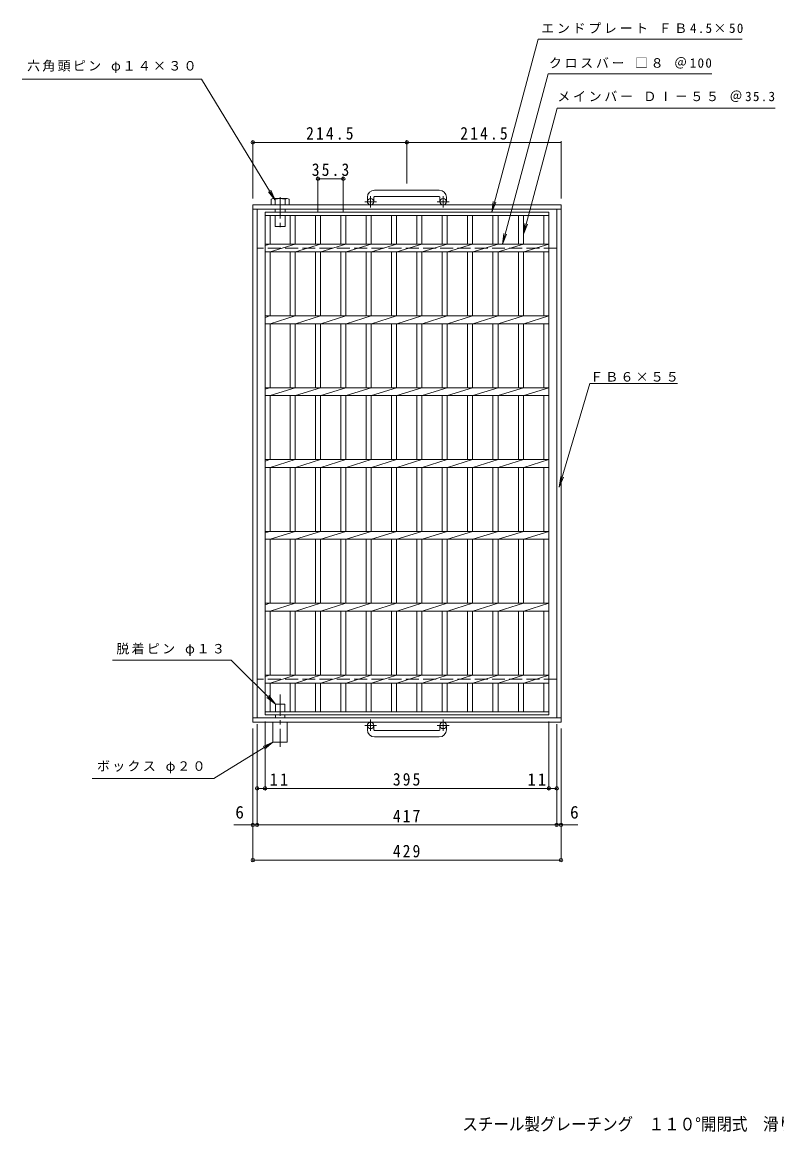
# Model space of a CAD drawing. Units: millimetres, scale not verified. Extents: x -1125 to 1035, y -823 to 751.
# Drawn here: x -1125 to -74, y -793 to 751 of the extents above; entities that cross this region are included whole.
import ezdxf
from ezdxf.enums import TextEntityAlignment as Align

# ---------------------------------------------------------------- set-up
doc = ezdxf.new("R2010")
doc.units = ezdxf.units.MM
doc.header["$LTSCALE"] = 6
doc.header["$PDMODE"] = 32
doc.header["$PDSIZE"] = 4.8
doc.linetypes.add('CHAIN1', pattern=[8, 5, -1, 1, -1])
doc.linetypes.add('DASHED3', pattern=[4, 3, -1])
for name, color, linetype, lineweight in [('A-1_ピット', 2, 'Continuous', 9), ('A-2_蓋', 3, 'Continuous', 9), ('A-4_寸法', 7, 'Continuous', 9), ('A-5_仕様文', 7, 'Continuous', 9), ('A-9_ｸｯｼｮﾝ材', 4, 'Continuous', 9)]:
    doc.layers.add(name, color=color, linetype=linetype, lineweight=lineweight)
doc.layers.add('F-5_F-5ﾚｲﾔ', color=2, linetype='Continuous')
doc.styles.add('ＭＳ ゴシック', font='')
doc.styles.get('ＭＳ ゴシック').set_extended_font_data('MS Gothic')

msp = doc.modelspace()

# ---------------------------------------------------------------- linework, layer by layer
at = {"layer": 'A-1_ピット'}
for p, q in [((-544.201, 517.64), (-634.201, 517.64)), ((-374.701, 497.04), (-803.701, 497.04)), ((-803.701, 497.04), (-803.701, -222.96)), ((-644.201, 507.64), (-644.201, 501.54)), ((-635.201, 507.64), (-635.201, 501.54)), ((-634.201, 508.64), (-544.201, 508.64)), ((-543.201, 507.64), (-543.201, 501.54)), ((-534.201, 507.64), (-534.201, 501.54)), ((-374.701, 497.04), (-374.701, -222.96)), ((-374.701, 491.04), (-803.701, 491.04)), ((-797.701, 491.04), (-797.701, -216.96)), ((-380.701, 491.04), (-380.701, -216.96)), ((-374.701, -216.96), (-803.701, -216.96)), ((-374.701, -222.96), (-803.701, -222.96)), ((-644.201, -233.56), (-644.201, -227.46)), ((-635.201, -233.56), (-635.201, -227.46)), ((-543.201, -233.56), (-543.201, -227.46)), ((-534.201, -233.56), (-534.201, -227.46)), ((-634.201, -234.56), (-544.201, -234.56)), ((-544.201, -243.56), (-634.201, -243.56))]:
    msp.add_line(p, q, dxfattribs=at)
at = {"layer": 'A-1_ピット', "linetype": 'CHAIN1'}
for p, q in [((-631.538, 501.54), (-647.945, 501.54)), ((-639.701, 493.433), (-639.701, 509.03)), ((-530.538, 501.54), (-546.945, 501.54)), ((-538.701, 493.433), (-538.701, 509.03)), ((-631.538, -227.46), (-647.945, -227.46)), ((-639.701, -219.353), (-639.701, -234.95)), ((-530.538, -227.46), (-546.945, -227.46)), ((-538.701, -219.353), (-538.701, -234.95))]:
    msp.add_line(p, q, dxfattribs=at)
at = {"layer": 'A-1_ピット', "linetype": 'DASHED3'}
for p, q in [((-380.701, 437.041), (-797.701, 437.041)), ((-380.701, -162.96), (-797.701, -162.96))]:
    msp.add_line(p, q, dxfattribs=at)
at = {"layer": 'A-1_ピット'}
for centre in [(-639.701, 501.54), (-538.701, 501.54), (-639.701, -227.46), (-538.701, -227.46)]:
    msp.add_circle(centre, 4.5, dxfattribs=at)
for centre, radius, start, end in [((-634.201, 507.64), 10, 90, 180), ((-544.201, 507.64), 10, 0, 90), ((-634.201, 507.64), 1, 90, 180), ((-544.201, 507.64), 1, 0, 90), ((-634.201, -233.56), 10, 180, 270), ((-634.201, -233.56), 1, 180, 270), ((-544.201, -233.56), 10, 270, 0), ((-544.201, -233.56), 1, 270, 0)]:
    msp.add_arc(centre, radius, start, end, dxfattribs=at)
at = {"layer": 'A-2_蓋'}
for p, q in [((-786.701, -212.96), (-786.701, 487.04)), ((-786.701, 487.04), (-391.701, 487.04)), ((-786.701, 482.54), (-391.701, 482.54)), ((-779.701, 442.54), (-779.701, 482.54)), ((-751.801, 482.54), (-751.801, 442.54)), ((-744.801, 482.54), (-744.801, 442.54)), ((-716.501, 482.54), (-716.501, 442.54)), ((-709.501, 482.54), (-709.501, 442.54)), ((-681.201, 482.54), (-681.201, 442.54)), ((-674.201, 482.54), (-674.201, 442.54)), ((-645.901, 482.54), (-645.901, 442.54)), ((-638.901, 482.54), (-638.901, 442.54)), ((-610.601, 482.54), (-610.601, 442.54)), ((-603.601, 482.54), (-603.601, 442.54)), ((-575.301, 482.54), (-575.301, 442.54)), ((-568.301, 482.54), (-568.301, 442.54)), ((-540.001, 482.54), (-540.001, 442.54)), ((-533.001, 482.54), (-533.001, 442.54)), ((-504.701, 482.54), (-504.701, 442.54)), ((-497.701, 482.54), (-497.701, 442.54)), ((-469.401, 482.54), (-469.401, 442.54)), ((-462.401, 482.54), (-462.401, 442.54)), ((-434.101, 482.54), (-434.101, 442.54)), ((-427.101, 482.54), (-427.101, 442.54)), ((-398.701, 482.54), (-398.701, 442.54)), ((-391.701, 487.04), (-391.701, -212.96)), ((-786.701, 442.54), (-391.701, 442.54)), ((-786.701, 440.46), (-780.101, 442.54)), ((-779.701, 431.541), (-744.801, 442.54)), ((-744.401, 431.541), (-709.501, 442.54)), ((-709.101, 431.541), (-674.201, 442.54)), ((-673.801, 431.541), (-638.901, 442.54)), ((-638.501, 431.541), (-603.601, 442.54)), ((-603.201, 431.541), (-568.301, 442.54)), ((-567.901, 431.541), (-533.001, 442.54)), ((-532.601, 431.541), (-497.701, 442.54)), ((-497.301, 431.541), (-462.401, 442.54)), ((-462.001, 431.541), (-427.101, 442.54)), ((-426.701, 431.541), (-391.801, 442.54)), ((-786.701, 431.541), (-391.701, 431.541)), ((-779.701, 342.54), (-779.701, 431.541)), ((-751.801, 431.541), (-751.801, 342.54)), ((-744.801, 431.541), (-744.801, 342.54)), ((-716.501, 431.541), (-716.501, 342.54)), ((-709.501, 431.541), (-709.501, 342.54)), ((-681.201, 431.541), (-681.201, 342.54)), ((-674.201, 431.541), (-674.201, 342.54)), ((-645.901, 431.541), (-645.901, 342.54)), ((-638.901, 431.541), (-638.901, 342.54)), ((-610.601, 431.541), (-610.601, 342.54)), ((-603.601, 431.541), (-603.601, 342.54)), ((-575.301, 431.541), (-575.301, 342.54)), ((-568.301, 431.541), (-568.301, 342.54)), ((-540.001, 431.541), (-540.001, 342.54)), ((-533.001, 431.541), (-533.001, 342.54)), ((-504.701, 431.541), (-504.701, 342.54)), ((-497.701, 431.541), (-497.701, 342.54)), ((-469.401, 431.541), (-469.401, 342.54)), ((-462.401, 431.541), (-462.401, 342.54)), ((-434.101, 431.541), (-434.101, 342.54)), ((-427.101, 431.541), (-427.101, 342.54)), ((-398.701, 431.541), (-398.701, 342.54)), ((-786.701, 342.54), (-391.701, 342.54)), ((-786.701, 340.46), (-780.101, 342.54)), ((-779.701, 331.541), (-744.801, 342.54)), ((-744.401, 331.541), (-709.501, 342.54)), ((-709.101, 331.541), (-674.201, 342.54)), ((-673.801, 331.541), (-638.901, 342.54)), ((-638.501, 331.541), (-603.601, 342.54)), ((-603.201, 331.541), (-568.301, 342.54)), ((-567.901, 331.541), (-533.001, 342.54)), ((-532.601, 331.541), (-497.701, 342.54)), ((-497.301, 331.541), (-462.401, 342.54)), ((-462.001, 331.541), (-427.101, 342.54)), ((-426.701, 331.541), (-391.801, 342.54)), ((-786.701, 331.541), (-391.701, 331.541)), ((-779.701, 242.54), (-779.701, 331.541)), ((-751.801, 331.541), (-751.801, 242.54)), ((-744.801, 331.541), (-744.801, 242.54)), ((-716.501, 331.541), (-716.501, 242.54)), ((-709.501, 331.541), (-709.501, 242.54)), ((-681.201, 331.541), (-681.201, 242.54)), ((-674.201, 331.541), (-674.201, 242.54)), ((-645.901, 331.541), (-645.901, 242.54)), ((-638.901, 331.541), (-638.901, 242.54)), ((-610.601, 331.541), (-610.601, 242.54)), ((-603.601, 331.541), (-603.601, 242.54)), ((-575.301, 331.541), (-575.301, 242.54)), ((-568.301, 331.541), (-568.301, 242.54)), ((-540.001, 331.541), (-540.001, 242.54)), ((-533.001, 331.541), (-533.001, 242.54)), ((-504.701, 331.541), (-504.701, 242.54)), ((-497.701, 331.541), (-497.701, 242.54)), ((-469.401, 331.541), (-469.401, 242.54)), ((-462.401, 331.541), (-462.401, 242.54)), ((-434.101, 331.541), (-434.101, 242.54)), ((-427.101, 331.541), (-427.101, 242.54)), ((-398.701, 331.541), (-398.701, 242.54)), ((-786.701, 242.54), (-391.701, 242.54)), ((-786.701, 240.46), (-780.101, 242.54)), ((-779.701, 231.541), (-744.801, 242.54)), ((-744.401, 231.541), (-709.501, 242.54)), ((-709.101, 231.541), (-674.201, 242.54)), ((-673.801, 231.541), (-638.901, 242.54)), ((-638.501, 231.541), (-603.601, 242.54)), ((-603.201, 231.541), (-568.301, 242.54)), ((-567.901, 231.541), (-533.001, 242.54)), ((-532.601, 231.541), (-497.701, 242.54)), ((-497.301, 231.541), (-462.401, 242.54)), ((-462.001, 231.541), (-427.101, 242.54)), ((-426.701, 231.541), (-391.801, 242.54)), ((-786.701, 231.541), (-391.701, 231.541)), ((-779.701, 142.54), (-779.701, 231.541)), ((-751.801, 231.541), (-751.801, 142.54)), ((-744.801, 231.541), (-744.801, 142.54)), ((-716.501, 231.541), (-716.501, 142.54)), ((-709.501, 231.541), (-709.501, 142.54)), ((-681.201, 231.541), (-681.201, 142.54)), ((-674.201, 231.541), (-674.201, 142.54)), ((-645.901, 231.541), (-645.901, 142.54)), ((-638.901, 231.541), (-638.901, 142.54)), ((-610.601, 231.541), (-610.601, 142.54)), ((-603.601, 231.541), (-603.601, 142.54)), ((-575.301, 231.541), (-575.301, 142.54)), ((-568.301, 231.541), (-568.301, 142.54)), ((-540.001, 231.541), (-540.001, 142.54)), ((-533.001, 231.541), (-533.001, 142.54)), ((-504.701, 231.541), (-504.701, 142.54)), ((-497.701, 231.541), (-497.701, 142.54)), ((-469.401, 231.541), (-469.401, 142.54)), ((-462.401, 231.541), (-462.401, 142.54)), ((-434.101, 231.541), (-434.101, 142.54)), ((-427.101, 231.541), (-427.101, 142.54)), ((-398.701, 231.541), (-398.701, 142.54)), ((-786.701, 142.54), (-391.701, 142.54)), ((-786.701, 140.46), (-780.101, 142.54)), ((-779.701, 131.541), (-744.801, 142.54)), ((-744.401, 131.541), (-709.501, 142.54)), ((-709.101, 131.541), (-674.201, 142.54)), ((-673.801, 131.541), (-638.901, 142.54)), ((-638.501, 131.541), (-603.601, 142.54)), ((-603.201, 131.541), (-568.301, 142.54)), ((-567.901, 131.541), (-533.001, 142.54)), ((-532.601, 131.541), (-497.701, 142.54)), ((-497.301, 131.541), (-462.401, 142.54)), ((-462.001, 131.541), (-427.101, 142.54)), ((-426.701, 131.541), (-391.801, 142.54)), ((-786.701, 131.541), (-391.701, 131.541)), ((-779.701, 42.54), (-779.701, 131.541)), ((-751.801, 131.541), (-751.801, 42.54)), ((-744.801, 131.541), (-744.801, 42.54)), ((-716.501, 131.541), (-716.501, 42.54)), ((-709.501, 131.541), (-709.501, 42.54)), ((-681.201, 131.541), (-681.201, 42.54)), ((-674.201, 131.541), (-674.201, 42.54)), ((-645.901, 131.541), (-645.901, 42.54)), ((-638.901, 131.541), (-638.901, 42.54)), ((-610.601, 131.541), (-610.601, 42.54)), ((-603.601, 131.541), (-603.601, 42.54)), ((-575.301, 131.541), (-575.301, 42.54)), ((-568.301, 131.541), (-568.301, 42.54)), ((-540.001, 131.541), (-540.001, 42.54)), ((-533.001, 131.541), (-533.001, 42.54)), ((-504.701, 131.541), (-504.701, 42.54)), ((-497.701, 131.541), (-497.701, 42.54)), ((-469.401, 131.541), (-469.401, 42.54)), ((-462.401, 131.541), (-462.401, 42.54)), ((-434.101, 131.541), (-434.101, 42.54)), ((-427.101, 131.541), (-427.101, 42.54)), ((-398.701, 131.541), (-398.701, 42.54)), ((-786.701, 42.54), (-391.701, 42.54)), ((-786.701, 40.46), (-780.101, 42.54)), ((-786.701, 31.541), (-391.701, 31.541)), ((-779.701, 31.541), (-744.801, 42.54)), ((-779.701, -57.46), (-779.701, 31.541)), ((-751.801, 31.541), (-751.801, -57.46)), ((-744.801, 31.541), (-744.801, -57.46)), ((-744.401, 31.541), (-709.501, 42.54)), ((-716.501, 31.541), (-716.501, -57.46)), ((-709.501, 31.541), (-709.501, -57.46)), ((-709.101, 31.541), (-674.201, 42.54)), ((-681.201, 31.541), (-681.201, -57.46)), ((-674.201, 31.541), (-674.201, -57.46)), ((-673.801, 31.541), (-638.901, 42.54)), ((-645.901, 31.541), (-645.901, -57.46)), ((-638.901, 31.541), (-638.901, -57.46)), ((-638.501, 31.541), (-603.601, 42.54)), ((-610.601, 31.541), (-610.601, -57.46)), ((-603.601, 31.541), (-603.601, -57.46)), ((-603.201, 31.541), (-568.301, 42.54)), ((-575.301, 31.541), (-575.301, -57.46)), ((-568.301, 31.541), (-568.301, -57.46)), ((-567.901, 31.541), (-533.001, 42.54)), ((-540.001, 31.541), (-540.001, -57.46)), ((-533.001, 31.541), (-533.001, -57.46)), ((-532.601, 31.541), (-497.701, 42.54)), ((-504.701, 31.541), (-504.701, -57.46)), ((-497.701, 31.541), (-497.701, -57.46)), ((-497.301, 31.541), (-462.401, 42.54)), ((-469.401, 31.541), (-469.401, -57.46)), ((-462.401, 31.541), (-462.401, -57.46)), ((-462.001, 31.541), (-427.101, 42.54)), ((-434.101, 31.541), (-434.101, -57.46)), ((-427.101, 31.541), (-427.101, -57.46)), ((-426.701, 31.541), (-391.801, 42.54)), ((-398.701, 31.541), (-398.701, -57.46)), ((-786.701, -57.46), (-391.701, -57.46)), ((-786.701, -59.54), (-780.101, -57.46)), ((-779.701, -68.459), (-744.801, -57.46)), ((-744.401, -68.459), (-709.501, -57.46)), ((-709.101, -68.459), (-674.201, -57.46)), ((-673.801, -68.459), (-638.901, -57.46)), ((-638.501, -68.459), (-603.601, -57.46)), ((-603.201, -68.459), (-568.301, -57.46)), ((-567.901, -68.459), (-533.001, -57.46)), ((-532.601, -68.459), (-497.701, -57.46)), ((-497.301, -68.459), (-462.401, -57.46)), ((-462.001, -68.459), (-427.101, -57.46)), ((-426.701, -68.459), (-391.801, -57.46)), ((-786.701, -68.459), (-391.701, -68.459)), ((-779.701, -157.46), (-779.701, -68.459)), ((-751.801, -68.459), (-751.801, -157.46)), ((-744.801, -68.459), (-744.801, -157.46)), ((-716.501, -68.459), (-716.501, -157.46)), ((-709.501, -68.459), (-709.501, -157.46)), ((-681.201, -68.459), (-681.201, -157.46)), ((-674.201, -68.459), (-674.201, -157.46)), ((-645.901, -68.459), (-645.901, -157.46)), ((-638.901, -68.459), (-638.901, -157.46)), ((-610.601, -68.459), (-610.601, -157.46)), ((-603.601, -68.459), (-603.601, -157.46)), ((-575.301, -68.459), (-575.301, -157.46)), ((-568.301, -68.459), (-568.301, -157.46)), ((-540.001, -68.459), (-540.001, -157.46)), ((-533.001, -68.459), (-533.001, -157.46)), ((-504.701, -68.459), (-504.701, -157.46)), ((-497.701, -68.459), (-497.701, -157.46)), ((-469.401, -68.459), (-469.401, -157.46)), ((-462.401, -68.459), (-462.401, -157.46)), ((-434.101, -68.459), (-434.101, -157.46)), ((-427.101, -68.459), (-427.101, -157.46)), ((-398.701, -68.459), (-398.701, -157.46)), ((-786.701, -157.46), (-391.701, -157.46)), ((-786.701, -159.54), (-780.101, -157.46)), ((-786.701, -168.46), (-391.701, -168.46)), ((-779.701, -168.459), (-744.801, -157.46)), ((-779.701, -208.46), (-779.701, -168.46)), ((-751.801, -168.46), (-751.801, -208.46)), ((-744.801, -168.46), (-744.801, -208.46)), ((-744.401, -168.459), (-709.501, -157.46)), ((-716.501, -168.46), (-716.501, -208.46)), ((-709.501, -168.46), (-709.501, -208.46)), ((-709.101, -168.459), (-674.201, -157.46)), ((-681.201, -168.46), (-681.201, -208.46)), ((-674.201, -168.46), (-674.201, -208.46)), ((-673.801, -168.459), (-638.901, -157.46)), ((-645.901, -168.46), (-645.901, -208.46)), ((-638.901, -168.46), (-638.901, -208.46)), ((-638.501, -168.459), (-603.601, -157.46)), ((-610.601, -168.46), (-610.601, -208.46)), ((-603.601, -168.46), (-603.601, -208.46)), ((-603.201, -168.459), (-568.301, -157.46)), ((-575.301, -168.46), (-575.301, -208.46)), ((-568.301, -168.46), (-568.301, -208.46)), ((-567.901, -168.459), (-533.001, -157.46)), ((-540.001, -168.46), (-540.001, -208.46)), ((-533.001, -168.46), (-533.001, -208.46)), ((-532.601, -168.459), (-497.701, -157.46)), ((-504.701, -168.46), (-504.701, -208.46)), ((-497.701, -168.46), (-497.701, -208.46)), ((-497.301, -168.459), (-462.401, -157.46)), ((-469.401, -168.46), (-469.401, -208.46)), ((-462.401, -168.46), (-462.401, -208.46)), ((-462.001, -168.459), (-427.101, -157.46)), ((-434.101, -168.46), (-434.101, -208.46)), ((-427.101, -168.46), (-427.101, -208.46)), ((-426.701, -168.459), (-391.801, -157.46)), ((-398.701, -168.459), (-398.701, -208.46)), ((-391.701, -208.46), (-786.701, -208.46)), ((-391.701, -212.96), (-786.701, -212.96))]:
    msp.add_line(p, q, dxfattribs=at)
at = {"layer": 'A-4_寸法'}
for p, q in [((-803.701, 506.04), (-803.701, 585.927)), ((-803.701, 584.127), (-589.201, 584.127)), ((-589.201, 526.64), (-589.201, 585.927)), ((-589.201, 584.127), (-374.701, 584.127)), ((-374.701, 506.04), (-374.701, 585.927)), ((-713.001, 487.858), (-713.001, 535.32)), ((-713.001, 533.52), (-677.701, 533.52)), ((-677.701, 487.858), (-677.701, 535.32)), ((-797.701, -225.96), (-797.701, -367.806)), ((-786.701, -221.96), (-786.701, -316.95)), ((-391.701, -221.96), (-391.701, -316.95)), ((-380.701, -225.96), (-380.701, -367.806)), ((-803.701, -231.96), (-803.701, -416.83)), ((-374.701, -231.96), (-374.701, -416.83)), ((-797.701, -315.15), (-786.701, -315.15)), ((-786.701, -315.15), (-391.701, -315.15)), ((-391.701, -315.15), (-380.701, -315.15)), ((-829.865, -366.006), (-797.701, -366.006)), ((-803.701, -375.006), (-803.701, -367.806)), ((-797.701, -366.006), (-380.701, -366.006)), ((-380.701, -366.006), (-351.326, -366.006)), ((-803.701, -415.03), (-374.701, -415.03))]:
    msp.add_line(p, q, dxfattribs=at)
for p in [(-803.701, 584.127), (-589.201, 584.127), (-713.001, 533.52), (-677.701, 533.52), (-797.701, -315.15), (-786.701, -315.15), (-391.701, -315.15), (-380.701, -315.15), (-803.701, -366.006), (-797.701, -366.006), (-380.701, -366.006), (-374.701, -366.006), (-803.701, -415.03), (-374.701, -415.03)]:
    msp.add_point(p, dxfattribs=at)
at = {"layer": 'A-5_仕様文'}
for p, q in [((-875.193, 672.136), (-1124.655, 672.136)), ((-427.101, 456.523), (-380.183, 631.622)), ((-380.183, 631.622), (-76.791, 631.622)), ((-772.551, 503.758), (-778.62, 517.475)), ((-471.066, 487.04), (-469.108, 501.912)), ((-471.066, 487.04), (-465.326, 500.898)), ((-427.101, 456.523), (-425.143, 471.394)), ((-427.101, 456.523), (-421.361, 470.381)), ((-456.142, 442.54), (-454.184, 457.412)), ((-456.142, 442.54), (-450.402, 456.398)), ((-334.629, 248.451), (-212.552, 248.451)), ((-377.323, 104.355), (-371.221, 118.058)), ((-833.701, -136.46), (-999.044, -136.46)), ((-772.201, -197.96), (-833.701, -136.46)), ((-772.201, -197.96), (-784.102, -188.828)), ((-772.201, -197.96), (-781.333, -186.059)), ((-857.777, -301.279), (-775.701, -250.959)), ((-775.701, -250.959), (-789.403, -257.063)), ((-775.701, -250.959), (-787.356, -260.401)), ((-1027.427, -301.279), (-857.777, -301.279))]:
    msp.add_line(p, q, dxfattribs=at)
for points in [[(-471.066, 487.04), (-406.602, 727.622), (-122.757, 727.622)], [(-875.193, 672.136), (-772.551, 503.758), (-781.964, 515.437)], [(-456.142, 442.54), (-392.616, 679.622), (-164.972, 679.622)], [(-334.629, 248.451), (-377.323, 104.355), (-374.976, 119.17)]]:
    msp.add_lwpolyline(points, dxfattribs=at)
at = {"layer": 'A-9_ｸｯｼｮﾝ材'}
for p, q in [((-775.421, 506.001), (-755.982, 506.001)), ((-772.701, 497.04), (-772.701, 504.96)), ((-758.701, 497.04), (-758.701, 504.96)), ((-753.262, 504.96), (-753.262, 497.04)), ((-772.701, 491.04), (-772.701, 487.04)), ((-772.701, 482.54), (-772.701, 467.04)), ((-758.701, 491.04), (-758.701, 487.04)), ((-758.701, 482.54), (-758.701, 467.04)), ((-772.701, 467.04), (-758.701, 467.04)), ((-772.201, -197.96), (-759.201, -197.96)), ((-772.201, -197.96), (-772.201, -208.459)), ((-759.201, -197.96), (-759.201, -208.459)), ((-772.201, -212.959), (-772.201, -216.959)), ((-759.201, -212.959), (-759.201, -216.959)), ((-755.701, -222.959), (-755.701, -250.959))]:
    msp.add_line(p, q, dxfattribs=at)
at = {"layer": 'A-9_ｸｯｼｮﾝ材', "linetype": 'CHAIN1'}
for p, q in [((-765.701, 507.936), (-765.701, 461.579)), ((-765.701, -184.256), (-765.701, -257.451))]:
    msp.add_line(p, q, dxfattribs=at)
at = {"layer": 'A-9_ｸｯｼｮﾝ材'}
for points in [[(-778.14, 504.96), (-778.14, 497.04), (-753.262, 497.04)], [(-775.701, -222.959), (-775.701, -250.959), (-755.701, -250.959)]]:
    msp.add_lwpolyline(points, dxfattribs=at)
for centre, radius, start, end in [((-775.421, 501.927), 4.074, 48.12389, 131.8763), ((-765.701, 481.934), 24.066, 73.09029, 106.90971), ((-755.982, 501.927), 4.074, 48.1237, 131.87611)]:
    msp.add_arc(centre, radius, start, end, dxfattribs=at)

# ---------------------------------------------------------------- texts
at = {"layer": 'A-4_寸法', "color": 2, "style": 'ＭＳ ゴシック'}
for p in [(-828.036, -362.406), (-362.117, -362.406)]:
    msp.add_text('6', height=17.6, dxfattribs=at).set_placement(p, align=Align.BOTTOM_LEFT)
at = {"layer": 'A-4_寸法', "color": 2, "char_height": 17.6, "attachment_point": 7, "style": 'ＭＳ ゴシック'}
for s, insert in [('\\T1.28;\\W0.9;214.5', (-729.451, 587.727)), ('\\T1.28;\\W0.9;214.5', (-514.951, 587.727)), ('\\T1.28;\\W0.9;35.3', (-721.601, 537.12)), ('\\T1.27;\\W0.95;11', (-780.296, -311.55)), ('\\T1.27;\\W0.9;395', (-608.701, -311.55)), ('\\T1.27;\\W0.95;11', (-421.372, -311.55)), ('\\T1.27;\\W0.9;417', (-608.701, -362.406)), ('\\T1.27;\\W0.9;429', (-608.701, -411.43))]:
    msp.add_mtext(s, dxfattribs=dict(at, insert=insert))
at = {"layer": 'A-5_仕様文', "char_height": 13.2, "attachment_point": 7, "style": 'ＭＳ ゴシック'}
for s, insert in [('\\T1.21;エンドプレート\\~ＦＢ4.5×50', (-402.139, 735.679)), ('\\T1.18;六角頭ピン\\~φ１４×３０', (-1117.858, 680.553)), ('\\T1.21;クロスバー\\~□８\\~＠100', (-391.535, 686.81)), ('\\T1.21;メインバー\\~ＤⅠ－５５\\~＠35.3', (-379.803, 640.305)), ('\\T1.17;ＦＢ６×５５', (-334.092, 250.965)), ('\\T1.18;脱着ピン\\~φ１３', (-993.559, -130.907)), ('\\T1.18;ボックス\\~φ２０', (-1020.584, -294.261))]:
    msp.add_mtext(s, dxfattribs=dict(at, insert=insert))
at = {"layer": 'F-5_F-5ﾚｲﾔ', "style": 'ＭＳ ゴシック', "width": 0.9}
msp.add_text('スチール製グレーチング\u3000１１０°開閉式\u3000滑り止め模様付', height=17.6, dxfattribs=at).set_placement((-512.046, -796.524), align=Align.BOTTOM_LEFT)

doc.saveas('drawing.dxf')
